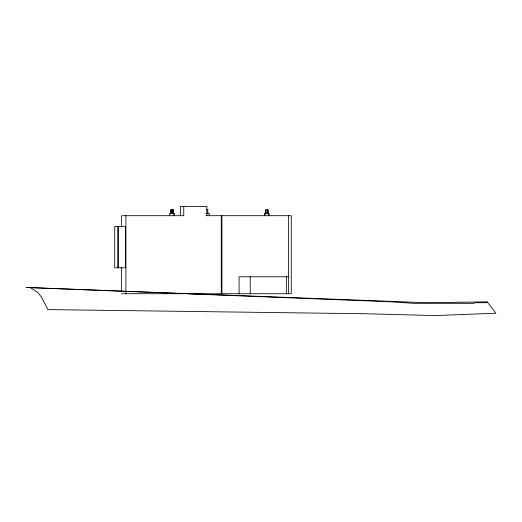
<?xml version="1.0" encoding="UTF-8"?>
<svg xmlns="http://www.w3.org/2000/svg" width="522" height="522" viewBox="0 0 522 522"><rect width="100%" height="100%" fill="white"/><g stroke="black" fill="none" stroke-linecap="round" stroke-linejoin="round"><path stroke-width="0.78" d="M487.202 301.899L485.982 302.688L474.648 302.688L474.159 303.328L413.6 303.328L389.373 301.736L26.1 287.459L425.423 302.688L487.202 301.899L495.9 313.207L435.341 315.582L365.008 313.742L47.841 309.585L41.447 297.122L37.923 292.535L30.113 287.459M206.673 209.733L207.815 209.733L207.815 213.341M206.092 213.341L209.218 213.341L209.218 215.697M206.092 215.697L291.269 215.697L291.269 293.729L189.493 293.729M288.64 276.777L239.063 276.777L239.063 293.729M121.606 293.729L182.974 293.729M288.64 215.697L288.64 293.729M286.33 276.777L286.33 293.729M269.065 215.697L269.065 213.341L264.523 213.341L264.523 215.697M268.719 213.341L268.719 215.697M267.936 213.341L267.936 209.733L265.842 209.733L265.842 213.341M267.838 209.733L267.838 213.341M267.773 209.733L267.773 213.341M267.682 209.733L267.682 213.341M265.939 209.733L265.939 213.341M264.876 213.341L264.876 215.697M250.201 276.777L250.201 293.729M221.928 215.697L221.928 293.729M221.282 215.697L221.282 293.729M206.843 215.697L206.843 206.418L180.377 206.418L180.377 215.697M183.757 206.418L183.757 215.697L121.606 215.697L121.606 227.077M174.224 215.697L174.224 213.341L169.683 213.341L169.683 215.697M173.878 213.341L173.878 215.697M173.095 213.341L173.095 209.733L171.001 209.733L171.001 213.341M172.997 209.733L172.997 213.341M172.932 209.733L172.932 213.341M172.841 209.733L172.841 213.341M171.255 209.733L171.255 213.341M125.906 215.697L125.906 293.729M121.606 267.721L121.606 291.289M118.089 226.528L118.089 267.793M118.044 226.528L118.044 267.793M125.45 226.528L114.703 226.528L114.703 267.793L125.45 267.793L125.45 226.528M171.157 213.341L171.157 209.733L171.092 213.341"/></g></svg>
